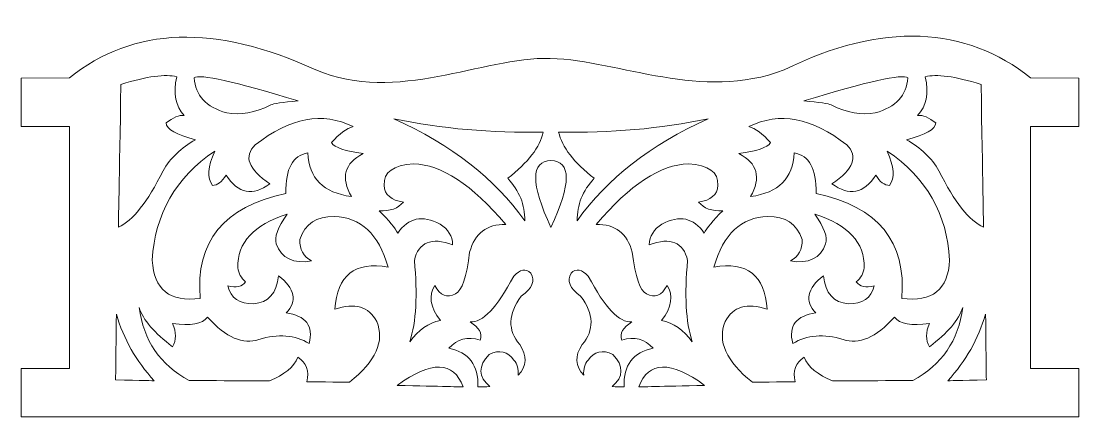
# Model space of a CAD drawing. Header units: millimetres. Extents: x -201 to 173, y -183 to 179.
# Drawn here: x 61.9 to 171.3, y -183.2 to -142.3 of the extents above; entities that cross this region are included whole.
import ezdxf

# ---------------------------------------------------------------- set-up
doc = ezdxf.new("R2010")
doc.units = ezdxf.units.MM
doc.header["$MEASUREMENT"] = 0
doc.layers.add('layer 1', color=7, linetype='Continuous')

msp = doc.modelspace()

# ---------------------------------------------------------------- linework, layer by layer
at = {"layer": 'layer 1', "color": 250, "lineweight": 20}
for points, knots in [([(116.6234, -146.1273), (124.0451, -146.3898), (132.1169, -150.603), (140.8007, -147.3188), (140.8007, -147.3188), (150.8957, -142.2856), (159.649, -142.8253), (166.2664, -148.1441), (166.2664, -148.1441), (166.2664, -148.1441), (171.2526, -148.1614), (171.2526, -148.1614), (171.2526, -148.1614), (171.2526, -148.1614), (171.2526, -153.1614), (171.2526, -153.1614), (171.2526, -153.1614), (171.2526, -153.1614), (166.2526, -153.1614), (166.2526, -153.1614), (166.2526, -153.1614), (166.2526, -153.1614), (166.2522, -178.1583), (166.2522, -178.1583), (166.2522, -178.1583), (166.2522, -178.1583), (171.2522, -178.1583), (171.2522, -178.1583), (171.2522, -178.1583), (171.2522, -178.1583), (171.2522, -183.1583), (171.2522, -183.1583), (171.2522, -183.1583), (171.2522, -183.1583), (61.9304, -183.1583), (61.9304, -183.1583), (61.9304, -183.1583), (61.9304, -183.1583), (61.9304, -178.1583), (61.9304, -178.1583), (61.9304, -178.1583), (61.9304, -178.1583), (66.9304, -178.1583), (66.9304, -178.1583), (66.9304, -178.1583), (66.9304, -178.1583), (66.93, -153.1614), (66.93, -153.1614), (66.93, -153.1614), (66.93, -153.1614), (61.93, -153.1614), (61.93, -153.1614), (61.93, -153.1614), (61.93, -153.1614), (61.93, -148.1614), (61.93, -148.1614), (61.93, -148.1614), (61.93, -148.1614), (66.9162, -148.1441), (66.9162, -148.1441), (66.9162, -148.1441), (73.5336, -142.8253), (82.0222, -142.5502), (92.3819, -147.3188), (92.3819, -147.3188), (100.8673, -150.8676), (109.4662, -145.9948), (116.6234, -146.1273)], [0, 0, 0, 0, 0.05555556, 0.05555556, 0.05555556, 0.05555556, 0.11111111, 0.11111111, 0.11111111, 0.11111111, 0.16666667, 0.16666667, 0.16666667, 0.16666667, 0.22222222, 0.22222222, 0.22222222, 0.22222222, 0.27777778, 0.27777778, 0.27777778, 0.27777778, 0.33333333, 0.33333333, 0.33333333, 0.33333333, 0.38888889, 0.38888889, 0.38888889, 0.38888889, 0.44444444, 0.44444444, 0.44444444, 0.44444444, 0.5, 0.5, 0.5, 0.5, 0.55555556, 0.55555556, 0.55555556, 0.55555556, 0.61111111, 0.61111111, 0.61111111, 0.61111111, 0.66666667, 0.66666667, 0.66666667, 0.66666667, 0.72222222, 0.72222222, 0.72222222, 0.72222222, 0.77777778, 0.77777778, 0.77777778, 0.77777778, 0.83333333, 0.83333333, 0.83333333, 0.83333333, 0.88888889, 0.88888889, 0.88888889, 0.88888889, 1, 1, 1, 1]), ([(78.7959, -152.0181), (77.8889, -151.0903), (77.6268, -149.7623), (78.0095, -148.0341), (78.0095, -148.0341), (76.8727, -147.7208), (74.9506, -147.9829), (72.2432, -148.8204), (72.2432, -148.8204), (72.0685, -158.6406), (71.9812, -163.5506), (71.9812, -163.5506), (71.9812, -163.5506), (73.4655, -162.9135), (75.0031, -160.9739), (76.5942, -157.732), (76.5942, -157.732), (77.3579, -156.4291), (78.4763, -155.3632), (79.9491, -154.5343), (79.9491, -154.5343), (77.9633, -154.034), (76.9498, -153.4574), (76.9087, -152.8044), (76.9087, -152.8044), (77.6347, -152.2281), (78.2637, -151.966), (78.7959, -152.0181)], [0, 0, 0, 0, 0.125, 0.125, 0.125, 0.125, 0.25, 0.25, 0.25, 0.25, 0.375, 0.375, 0.375, 0.375, 0.5, 0.5, 0.5, 0.5, 0.625, 0.625, 0.625, 0.625, 0.75, 0.75, 0.75, 0.75, 1, 1, 1, 1]), ([(87.7336, -150.9434), (88, -150.7942), (88.9436, -150.6544), (90.5643, -150.524), (90.5643, -150.524), (83.9629, -148.5057), (80.3808, -147.7106), (79.8181, -148.1389), (79.8181, -148.1389), (79.9161, -149.9486), (81.0345, -151.1543), (83.173, -151.7559), (83.173, -151.7559), (84.5757, -152.0288), (86.096, -151.758), (87.7336, -150.9434)], [0, 0, 0, 0, 0.2, 0.2, 0.2, 0.2, 0.4, 0.4, 0.4, 0.4, 0.6, 0.6, 0.6, 0.6, 1, 1, 1, 1]), ([(145.6522, -150.9434), (145.3858, -150.7942), (144.4422, -150.6544), (142.8215, -150.524), (142.8215, -150.524), (149.4229, -148.5057), (153.005, -147.7106), (153.5677, -148.1389), (153.5677, -148.1389), (153.4697, -149.9486), (152.3513, -151.1543), (150.2128, -151.7559), (150.2128, -151.7559), (148.8101, -152.0288), (147.2898, -151.758), (145.6522, -150.9434)], [0, 0, 0, 0, 0.2, 0.2, 0.2, 0.2, 0.4, 0.4, 0.4, 0.4, 0.6, 0.6, 0.6, 0.6, 1, 1, 1, 1]), ([(154.5899, -152.0181), (155.4969, -151.0903), (155.759, -149.7623), (155.3763, -148.0341), (155.3763, -148.0341), (156.5131, -147.7208), (158.4352, -147.9829), (161.1426, -148.8204), (161.1426, -148.8204), (161.3173, -158.6406), (161.4046, -163.5506), (161.4046, -163.5506), (161.4046, -163.5506), (159.9203, -162.9135), (158.3827, -160.9739), (156.7916, -157.732), (156.7916, -157.732), (156.0279, -156.4291), (154.9095, -155.3632), (153.4367, -154.5343), (153.4367, -154.5343), (155.4225, -154.034), (156.436, -153.4574), (156.4771, -152.8044), (156.4771, -152.8044), (155.7511, -152.2281), (155.1221, -151.966), (154.5899, -152.0181)], [0, 0, 0, 0, 0.125, 0.125, 0.125, 0.125, 0.25, 0.25, 0.25, 0.25, 0.375, 0.375, 0.375, 0.375, 0.5, 0.5, 0.5, 0.5, 0.625, 0.625, 0.625, 0.625, 0.75, 0.75, 0.75, 0.75, 1, 1, 1, 1]), ([(75.4872, -166.9648), (75.6304, -170.0172), (77.2816, -171.3365), (80.4409, -170.9226), (80.4409, -170.9226), (79.9264, -165.0583), (82.8794, -161.4413), (89.3, -160.0715), (89.3, -160.0715), (89.2441, -157.5242), (89.9955, -156.135), (91.5541, -155.9041), (91.5541, -155.9041), (91.6642, -158.4988), (93.1669, -160.0016), (96.0623, -160.4123), (96.0623, -160.4123), (94.9494, -158.446), (95.3513, -156.9607), (97.268, -155.9565), (97.268, -155.9565), (95.4331, -155.7217), (94.341, -155.346), (93.9917, -154.8295), (93.9917, -154.8295), (94.8273, -153.8984), (95.5787, -153.348), (96.2459, -153.1781), (96.2459, -153.1781), (93.0953, -151.6187), (89.7229, -152.2478), (86.1286, -155.0653), (86.1286, -155.0653), (84.9016, -156.2532), (85.4084, -157.59), (87.6489, -159.0755), (87.6489, -159.0755), (85.8744, -160.4141), (84.363, -160.1171), (83.1145, -158.1843), (83.1145, -158.1843), (82.6945, -158.8934), (82.2227, -159.2516), (81.6991, -159.2589), (81.6991, -159.2589), (81.1391, -158.4996), (81.2177, -157.3202), (81.935, -155.7205), (81.935, -155.7205), (77.8922, -158.4575), (75.7429, -162.2056), (75.4872, -166.9648)], [0, 0, 0, 0, 0.07142857, 0.07142857, 0.07142857, 0.07142857, 0.14285714, 0.14285714, 0.14285714, 0.14285714, 0.21428571, 0.21428571, 0.21428571, 0.21428571, 0.28571429, 0.28571429, 0.28571429, 0.28571429, 0.35714286, 0.35714286, 0.35714286, 0.35714286, 0.42857143, 0.42857143, 0.42857143, 0.42857143, 0.5, 0.5, 0.5, 0.5, 0.57142857, 0.57142857, 0.57142857, 0.57142857, 0.64285714, 0.64285714, 0.64285714, 0.64285714, 0.71428571, 0.71428571, 0.71428571, 0.71428571, 0.78571429, 0.78571429, 0.78571429, 0.78571429, 0.85714286, 0.85714286, 0.85714286, 0.85714286, 1, 1, 1, 1]), ([(157.8986, -166.9648), (157.7554, -170.0172), (156.1042, -171.3365), (152.9449, -170.9226), (152.9449, -170.9226), (153.4594, -165.0583), (150.5064, -161.4413), (144.0858, -160.0715), (144.0858, -160.0715), (144.1417, -157.5242), (143.3903, -156.135), (141.8317, -155.9041), (141.8317, -155.9041), (141.7216, -158.4988), (140.2189, -160.0016), (137.3235, -160.4123), (137.3235, -160.4123), (138.4364, -158.446), (138.0345, -156.9607), (136.1178, -155.9565), (136.1178, -155.9565), (137.9527, -155.7217), (139.0448, -155.346), (139.3941, -154.8295), (139.3941, -154.8295), (138.5585, -153.8984), (137.8071, -153.348), (137.1399, -153.1781), (137.1399, -153.1781), (140.2905, -151.6187), (143.6629, -152.2478), (147.2572, -155.0653), (147.2572, -155.0653), (148.4842, -156.2532), (147.9774, -157.59), (145.7369, -159.0755), (145.7369, -159.0755), (147.5114, -160.4141), (149.0228, -160.1171), (150.2713, -158.1843), (150.2713, -158.1843), (150.6913, -158.8934), (151.1631, -159.2516), (151.6867, -159.2589), (151.6867, -159.2589), (152.2467, -158.4996), (152.1681, -157.3202), (151.4508, -155.7205), (151.4508, -155.7205), (155.4936, -158.4575), (157.6429, -162.2056), (157.8986, -166.9648)], [0, 0, 0, 0, 0.07142857, 0.07142857, 0.07142857, 0.07142857, 0.14285714, 0.14285714, 0.14285714, 0.14285714, 0.21428571, 0.21428571, 0.21428571, 0.21428571, 0.28571429, 0.28571429, 0.28571429, 0.28571429, 0.35714286, 0.35714286, 0.35714286, 0.35714286, 0.42857143, 0.42857143, 0.42857143, 0.42857143, 0.5, 0.5, 0.5, 0.5, 0.57142857, 0.57142857, 0.57142857, 0.57142857, 0.64285714, 0.64285714, 0.64285714, 0.64285714, 0.71428571, 0.71428571, 0.71428571, 0.71428571, 0.78571429, 0.78571429, 0.78571429, 0.78571429, 0.85714286, 0.85714286, 0.85714286, 0.85714286, 1, 1, 1, 1]), ([(100.4359, -152.3745), (106.4095, -155.0522), (110.9221, -158.5599), (113.9736, -162.8978), (113.9736, -162.8978), (114.0122, -161.2597), (113.4269, -159.8006), (112.2175, -158.5206), (112.2175, -158.5206), (114.3271, -156.8925), (115.5546, -155.2981), (115.9001, -153.7374), (115.9001, -153.7374), (110.562, -153.8539), (105.4073, -153.3996), (100.4359, -152.3745)], [0, 0, 0, 0, 0.2, 0.2, 0.2, 0.2, 0.4, 0.4, 0.4, 0.4, 0.6, 0.6, 0.6, 0.6, 1, 1, 1, 1]), ([(132.9499, -152.3745), (126.9763, -155.0522), (122.4637, -158.5599), (119.4122, -162.8978), (119.4122, -162.8978), (119.3736, -161.2597), (119.9589, -159.8006), (121.1683, -158.5206), (121.1683, -158.5206), (119.0587, -156.8925), (117.8312, -155.2981), (117.4857, -153.7374), (117.4857, -153.7374), (122.8238, -153.8539), (127.9785, -153.3996), (132.9499, -152.3745)], [0, 0, 0, 0, 0.2, 0.2, 0.2, 0.2, 0.4, 0.4, 0.4, 0.4, 0.6, 0.6, 0.6, 0.6, 1, 1, 1, 1]), ([(108.2862, -166.1484), (108.8276, -164.1932), (110.0725, -163.2364), (112.0209, -163.2781), (112.0209, -163.2781), (108.5247, -159.1613), (105.3445, -157.0819), (102.4803, -157.04), (102.4803, -157.04), (100.3992, -157.139), (99.3857, -157.8729), (99.44, -159.2417), (99.44, -159.2417), (99.5065, -160.2267), (100.1704, -160.8033), (101.4319, -160.9715), (101.4319, -160.9715), (100.9053, -161.6355), (100.0709, -161.9326), (98.9287, -161.8627), (98.9287, -161.8627), (99.952, -162.8868), (100.5942, -163.6557), (100.8552, -164.1692), (100.8552, -164.1692), (101.9458, -162.5945), (103.4048, -162.2844), (105.2323, -163.2388), (105.2323, -163.2388), (106.0665, -163.7755), (106.4989, -164.4876), (106.5297, -165.375), (106.5297, -165.375), (104.3208, -164.5785), (103.0016, -165.1202), (102.5721, -167.0002), (102.5721, -167.0002), (102.916, -170.5345), (102.7587, -173.339), (102.1004, -175.4137), (102.1004, -175.4137), (102.9824, -174.1827), (104.0352, -173.4445), (105.2587, -173.1989), (105.2587, -173.1989), (104.2003, -171.8185), (104.0125, -170.6129), (104.6952, -169.5818), (104.6952, -169.5818), (105.2437, -170.6359), (105.9514, -170.9286), (106.8182, -170.4599), (106.8182, -170.4599), (107.4889, -170.1555), (107.9782, -168.7183), (108.2862, -166.1484)], [0, 0, 0, 0, 0.06666667, 0.06666667, 0.06666667, 0.06666667, 0.13333333, 0.13333333, 0.13333333, 0.13333333, 0.2, 0.2, 0.2, 0.2, 0.26666667, 0.26666667, 0.26666667, 0.26666667, 0.33333333, 0.33333333, 0.33333333, 0.33333333, 0.4, 0.4, 0.4, 0.4, 0.46666667, 0.46666667, 0.46666667, 0.46666667, 0.53333333, 0.53333333, 0.53333333, 0.53333333, 0.6, 0.6, 0.6, 0.6, 0.66666667, 0.66666667, 0.66666667, 0.66666667, 0.73333333, 0.73333333, 0.73333333, 0.73333333, 0.8, 0.8, 0.8, 0.8, 0.86666667, 0.86666667, 0.86666667, 0.86666667, 1, 1, 1, 1]), ([(116.6929, -163.6054), (114.5881, -159.0556), (114.5881, -156.7491), (116.6929, -156.6858), (116.6929, -156.6858), (118.7977, -156.7491), (118.7977, -159.0556), (116.6929, -163.6054)], [0, 0, 0, 0, 0.33333333, 0.33333333, 0.33333333, 0.33333333, 1, 1, 1, 1]), ([(125.0996, -166.1484), (124.5582, -164.1932), (123.3133, -163.2364), (121.3649, -163.2781), (121.3649, -163.2781), (124.8611, -159.1613), (128.0413, -157.0819), (130.9055, -157.04), (130.9055, -157.04), (132.9866, -157.139), (134.0001, -157.8729), (133.9458, -159.2417), (133.9458, -159.2417), (133.8793, -160.2267), (133.2154, -160.8033), (131.9539, -160.9715), (131.9539, -160.9715), (132.4805, -161.6355), (133.3149, -161.9326), (134.4571, -161.8627), (134.4571, -161.8627), (133.4338, -162.8868), (132.7916, -163.6557), (132.5306, -164.1692), (132.5306, -164.1692), (131.44, -162.5945), (129.981, -162.2844), (128.1535, -163.2388), (128.1535, -163.2388), (127.3193, -163.7755), (126.8869, -164.4876), (126.8561, -165.375), (126.8561, -165.375), (129.065, -164.5785), (130.3842, -165.1202), (130.8137, -167.0002), (130.8137, -167.0002), (130.4698, -170.5345), (130.6271, -173.339), (131.2854, -175.4137), (131.2854, -175.4137), (130.4034, -174.1827), (129.3506, -173.4445), (128.1271, -173.1989), (128.1271, -173.1989), (129.1855, -171.8185), (129.3733, -170.6129), (128.6906, -169.5818), (128.6906, -169.5818), (128.1421, -170.6359), (127.4344, -170.9286), (126.5676, -170.4599), (126.5676, -170.4599), (125.8969, -170.1555), (125.4076, -168.7183), (125.0996, -166.1484)], [0, 0, 0, 0, 0.06666667, 0.06666667, 0.06666667, 0.06666667, 0.13333333, 0.13333333, 0.13333333, 0.13333333, 0.2, 0.2, 0.2, 0.2, 0.26666667, 0.26666667, 0.26666667, 0.26666667, 0.33333333, 0.33333333, 0.33333333, 0.33333333, 0.4, 0.4, 0.4, 0.4, 0.46666667, 0.46666667, 0.46666667, 0.46666667, 0.53333333, 0.53333333, 0.53333333, 0.53333333, 0.6, 0.6, 0.6, 0.6, 0.66666667, 0.66666667, 0.66666667, 0.66666667, 0.73333333, 0.73333333, 0.73333333, 0.73333333, 0.8, 0.8, 0.8, 0.8, 0.86666667, 0.86666667, 0.86666667, 0.86666667, 1, 1, 1, 1]), ([(86.4954, -175.1687), (84.8775, -175.7367), (83.1125, -174.9722), (81.2004, -172.8751), (81.2004, -172.8751), (80.6412, -173.5773), (79.4355, -173.7869), (77.5833, -173.5041), (77.5833, -173.5041), (77.9698, -174.4371), (77.9698, -175.2409), (77.5833, -175.9155), (77.5833, -175.9155), (75.6942, -174.5078), (74.5409, -173.1536), (74.1235, -171.8529), (74.1235, -171.8529), (74.5833, -175.2823), (76.3044, -177.7985), (79.287, -179.4015), (79.287, -179.4015), (84.8262, -179.4365), (87.5957, -179.4539), (87.5957, -179.4539), (87.5957, -179.4539), (89.1304, -178.8194), (90.1089, -177.9982), (90.5313, -176.9901), (90.5313, -176.9901), (91.4265, -177.5754), (91.7323, -178.4229), (91.4487, -179.5326), (91.4487, -179.5326), (94.4017, -179.5675), (95.8782, -179.585), (95.8782, -179.585), (95.8782, -179.585), (98.5918, -177.41), (99.5266, -175.3219), (98.6828, -173.3207), (98.6828, -173.3207), (97.8676, -171.7626), (96.4261, -171.3345), (94.358, -172.0364), (94.358, -172.0364), (94.5801, -168.5283), (96.4149, -167.078), (99.8624, -167.6854), (99.8624, -167.6854), (98.8774, -164.2712), (97.0164, -162.5326), (94.2797, -162.4696), (94.2797, -162.4696), (92.4629, -162.4222), (91.2834, -163.2085), (90.7413, -164.8285), (90.7413, -164.8285), (90.7035, -165.8663), (91.1054, -166.6089), (91.947, -167.0564), (91.947, -167.0564), (90.0571, -167.3671), (88.8426, -166.7817), (88.3037, -165.3003), (88.3037, -165.3003), (88.0684, -164.6126), (88.444, -163.5904), (89.4308, -162.2337), (89.4308, -162.2337), (85.9677, -163.3028), (84.264, -165.1463), (84.3198, -167.7641), (84.3198, -167.7641), (84.3955, -168.3618), (84.6663, -168.8423), (85.1323, -169.2057), (85.1323, -169.2057), (84.772, -169.6954), (84.1604, -169.8352), (83.2976, -169.625), (83.2976, -169.625), (83.6059, -170.9038), (84.4927, -171.5198), (85.958, -171.473), (85.958, -171.473), (87.49, -171.3707), (88.3462, -170.4053), (88.5266, -168.5767), (88.5266, -168.5767), (90.2407, -169.9128), (90.5028, -171.1971), (89.3129, -172.4296), (89.3129, -172.4296), (91.3517, -172.6959), (92.1512, -173.7487), (91.7113, -175.588), (91.7113, -175.588), (90.2308, -174.698), (88.4921, -174.5581), (86.4954, -175.1687)], [0, 0, 0, 0, 0.03846154, 0.03846154, 0.03846154, 0.03846154, 0.07692308, 0.07692308, 0.07692308, 0.07692308, 0.11538462, 0.11538462, 0.11538462, 0.11538462, 0.15384615, 0.15384615, 0.15384615, 0.15384615, 0.19230769, 0.19230769, 0.19230769, 0.19230769, 0.23076923, 0.23076923, 0.23076923, 0.23076923, 0.26923077, 0.26923077, 0.26923077, 0.26923077, 0.30769231, 0.30769231, 0.30769231, 0.30769231, 0.34615385, 0.34615385, 0.34615385, 0.34615385, 0.38461538, 0.38461538, 0.38461538, 0.38461538, 0.42307692, 0.42307692, 0.42307692, 0.42307692, 0.46153846, 0.46153846, 0.46153846, 0.46153846, 0.5, 0.5, 0.5, 0.5, 0.53846154, 0.53846154, 0.53846154, 0.53846154, 0.57692308, 0.57692308, 0.57692308, 0.57692308, 0.61538462, 0.61538462, 0.61538462, 0.61538462, 0.65384615, 0.65384615, 0.65384615, 0.65384615, 0.69230769, 0.69230769, 0.69230769, 0.69230769, 0.73076923, 0.73076923, 0.73076923, 0.73076923, 0.76923077, 0.76923077, 0.76923077, 0.76923077, 0.80769231, 0.80769231, 0.80769231, 0.80769231, 0.84615385, 0.84615385, 0.84615385, 0.84615385, 0.88461538, 0.88461538, 0.88461538, 0.88461538, 0.92307692, 0.92307692, 0.92307692, 0.92307692, 1, 1, 1, 1]), ([(146.8904, -175.1687), (148.5083, -175.7367), (150.2733, -174.9722), (152.1854, -172.8751), (152.1854, -172.8751), (152.7446, -173.5773), (153.9503, -173.7869), (155.8025, -173.5041), (155.8025, -173.5041), (155.416, -174.4371), (155.416, -175.2409), (155.8025, -175.9155), (155.8025, -175.9155), (157.6916, -174.5078), (158.8449, -173.1536), (159.2623, -171.8529), (159.2623, -171.8529), (158.8025, -175.2823), (157.0814, -177.7985), (154.0988, -179.4015), (154.0988, -179.4015), (148.5596, -179.4365), (145.7901, -179.4539), (145.7901, -179.4539), (145.7901, -179.4539), (144.2554, -178.8194), (143.2769, -177.9982), (142.8545, -176.9901), (142.8545, -176.9901), (141.9593, -177.5754), (141.6535, -178.4229), (141.9371, -179.5326), (141.9371, -179.5326), (138.9841, -179.5675), (137.5076, -179.585), (137.5076, -179.585), (137.5076, -179.585), (134.794, -177.41), (133.8592, -175.3219), (134.703, -173.3207), (134.703, -173.3207), (135.5182, -171.7626), (136.9597, -171.3345), (139.0278, -172.0364), (139.0278, -172.0364), (138.8057, -168.5283), (136.9709, -167.078), (133.5234, -167.6854), (133.5234, -167.6854), (134.5084, -164.2712), (136.3694, -162.5326), (139.1061, -162.4696), (139.1061, -162.4696), (140.9229, -162.4222), (142.1024, -163.2085), (142.6445, -164.8285), (142.6445, -164.8285), (142.6823, -165.8663), (142.2804, -166.6089), (141.4388, -167.0564), (141.4388, -167.0564), (143.3287, -167.3671), (144.5432, -166.7817), (145.0821, -165.3003), (145.0821, -165.3003), (145.3174, -164.6126), (144.9418, -163.5904), (143.955, -162.2337), (143.955, -162.2337), (147.4181, -163.3028), (149.1218, -165.1463), (149.066, -167.7641), (149.066, -167.7641), (148.9903, -168.3618), (148.7195, -168.8423), (148.2535, -169.2057), (148.2535, -169.2057), (148.6138, -169.6954), (149.2254, -169.8352), (150.0882, -169.625), (150.0882, -169.625), (149.7799, -170.9038), (148.8931, -171.5198), (147.4278, -171.473), (147.4278, -171.473), (145.8958, -171.3707), (145.0396, -170.4053), (144.8592, -168.5767), (144.8592, -168.5767), (143.1451, -169.9128), (142.883, -171.1971), (144.0729, -172.4296), (144.0729, -172.4296), (142.0341, -172.6959), (141.2346, -173.7487), (141.6745, -175.588), (141.6745, -175.588), (143.155, -174.698), (144.8937, -174.5581), (146.8904, -175.1687)], [0, 0, 0, 0, 0.03846154, 0.03846154, 0.03846154, 0.03846154, 0.07692308, 0.07692308, 0.07692308, 0.07692308, 0.11538462, 0.11538462, 0.11538462, 0.11538462, 0.15384615, 0.15384615, 0.15384615, 0.15384615, 0.19230769, 0.19230769, 0.19230769, 0.19230769, 0.23076923, 0.23076923, 0.23076923, 0.23076923, 0.26923077, 0.26923077, 0.26923077, 0.26923077, 0.30769231, 0.30769231, 0.30769231, 0.30769231, 0.34615385, 0.34615385, 0.34615385, 0.34615385, 0.38461538, 0.38461538, 0.38461538, 0.38461538, 0.42307692, 0.42307692, 0.42307692, 0.42307692, 0.46153846, 0.46153846, 0.46153846, 0.46153846, 0.5, 0.5, 0.5, 0.5, 0.53846154, 0.53846154, 0.53846154, 0.53846154, 0.57692308, 0.57692308, 0.57692308, 0.57692308, 0.61538462, 0.61538462, 0.61538462, 0.61538462, 0.65384615, 0.65384615, 0.65384615, 0.65384615, 0.69230769, 0.69230769, 0.69230769, 0.69230769, 0.73076923, 0.73076923, 0.73076923, 0.73076923, 0.76923077, 0.76923077, 0.76923077, 0.76923077, 0.80769231, 0.80769231, 0.80769231, 0.80769231, 0.84615385, 0.84615385, 0.84615385, 0.84615385, 0.88461538, 0.88461538, 0.88461538, 0.88461538, 0.92307692, 0.92307692, 0.92307692, 0.92307692, 1, 1, 1, 1]), ([(112.866, -177.3134), (113.1963, -177.6819), (113.3448, -178.1974), (113.3116, -178.8598), (113.3116, -178.8598), (114.2056, -177.9102), (114.2581, -176.853), (113.4688, -175.6883), (113.4688, -175.6883), (112.1951, -174.2102), (112.2475, -172.5415), (113.6261, -170.6821), (113.6261, -170.6821), (114.7536, -169.8739), (115.0855, -169.0875), (114.6221, -168.3232), (114.6221, -168.3232), (114.0914, -167.8133), (113.4973, -167.9181), (112.8397, -168.6377), (112.8397, -168.6377), (111.1243, -171.8715), (109.6215, -173.4441), (108.3316, -173.3556), (108.3316, -173.3556), (109.2653, -173.928), (109.6148, -174.5571), (109.38, -175.2427), (109.38, -175.2427), (108.0791, -174.8163), (106.9958, -175.0958), (106.1299, -176.0815), (106.1299, -176.0815), (108.2065, -176.4841), (109.2112, -177.8121), (109.1441, -180.0655), (109.1441, -180.0655), (109.9653, -180.048), (110.376, -180.0393), (110.376, -180.0393), (110.376, -180.0393), (109.1778, -179.0151), (109.1516, -177.9055), (110.2974, -176.7105), (110.2974, -176.7105), (111.3676, -176.1877), (112.2238, -176.3886), (112.866, -177.3134)], [0, 0, 0, 0, 0.07692308, 0.07692308, 0.07692308, 0.07692308, 0.15384615, 0.15384615, 0.15384615, 0.15384615, 0.23076923, 0.23076923, 0.23076923, 0.23076923, 0.30769231, 0.30769231, 0.30769231, 0.30769231, 0.38461538, 0.38461538, 0.38461538, 0.38461538, 0.46153846, 0.46153846, 0.46153846, 0.46153846, 0.53846154, 0.53846154, 0.53846154, 0.53846154, 0.61538462, 0.61538462, 0.61538462, 0.61538462, 0.69230769, 0.69230769, 0.69230769, 0.69230769, 0.76923077, 0.76923077, 0.76923077, 0.76923077, 0.84615385, 0.84615385, 0.84615385, 0.84615385, 1, 1, 1, 1]), ([(120.5198, -177.3134), (120.1895, -177.6819), (120.041, -178.1974), (120.0742, -178.8598), (120.0742, -178.8598), (119.1802, -177.9102), (119.1277, -176.853), (119.917, -175.6883), (119.917, -175.6883), (121.1907, -174.2102), (121.1383, -172.5415), (119.7597, -170.6821), (119.7597, -170.6821), (118.6322, -169.8739), (118.3003, -169.0875), (118.7637, -168.3232), (118.7637, -168.3232), (119.2944, -167.8133), (119.8885, -167.9181), (120.5461, -168.6377), (120.5461, -168.6377), (122.2615, -171.8715), (123.7643, -173.4441), (125.0542, -173.3556), (125.0542, -173.3556), (124.1205, -173.928), (123.771, -174.5571), (124.0058, -175.2427), (124.0058, -175.2427), (125.3067, -174.8163), (126.39, -175.0958), (127.2559, -176.0815), (127.2559, -176.0815), (125.1793, -176.4841), (124.1746, -177.8121), (124.2417, -180.0655), (124.2417, -180.0655), (123.4205, -180.048), (123.0098, -180.0393), (123.0098, -180.0393), (123.0098, -180.0393), (124.208, -179.0151), (124.2342, -177.9055), (123.0884, -176.7105), (123.0884, -176.7105), (122.0182, -176.1877), (121.162, -176.3886), (120.5198, -177.3134)], [0, 0, 0, 0, 0.07692308, 0.07692308, 0.07692308, 0.07692308, 0.15384615, 0.15384615, 0.15384615, 0.15384615, 0.23076923, 0.23076923, 0.23076923, 0.23076923, 0.30769231, 0.30769231, 0.30769231, 0.30769231, 0.38461538, 0.38461538, 0.38461538, 0.38461538, 0.46153846, 0.46153846, 0.46153846, 0.46153846, 0.53846154, 0.53846154, 0.53846154, 0.53846154, 0.61538462, 0.61538462, 0.61538462, 0.61538462, 0.69230769, 0.69230769, 0.69230769, 0.69230769, 0.76923077, 0.76923077, 0.76923077, 0.76923077, 0.84615385, 0.84615385, 0.84615385, 0.84615385, 1, 1, 1, 1]), ([(75.6769, -179.4342), (73.8195, -177.4007), (72.5177, -175.103), (71.7715, -172.5408), (71.7715, -172.5408), (71.7191, -177.0665), (71.6929, -179.3293), (71.6929, -179.3293), (71.6929, -179.3293), (74.3489, -179.3992), (75.6769, -179.4342), (75.6769, -179.4342)], [0, 0, 0, 0, 0.25, 0.25, 0.25, 0.25, 0.5, 0.5, 0.5, 0.5, 1, 1, 1, 1]), ([(157.7089, -179.4342), (159.5663, -177.4007), (160.8681, -175.103), (161.6143, -172.5408), (161.6143, -172.5408), (161.6667, -177.0665), (161.6929, -179.3293), (161.6929, -179.3293), (161.6929, -179.3293), (159.0369, -179.3992), (157.7089, -179.4342), (157.7089, -179.4342)], [0, 0, 0, 0, 0.25, 0.25, 0.25, 0.25, 0.5, 0.5, 0.5, 0.5, 1, 1, 1, 1]), ([(100.8092, -179.9082), (105.3523, -180.013), (107.6239, -180.0655), (107.6239, -180.0655), (107.6239, -180.0655), (106.6091, -177.3844), (104.3375, -177.332), (100.8092, -179.9082)], [0, 0, 0, 0, 0.33333333, 0.33333333, 0.33333333, 0.33333333, 1, 1, 1, 1]), ([(132.5766, -179.9082), (128.0335, -180.013), (125.7619, -180.0655), (125.7619, -180.0655), (125.7619, -180.0655), (126.7767, -177.3844), (129.0483, -177.332), (132.5766, -179.9082)], [0, 0, 0, 0, 0.33333333, 0.33333333, 0.33333333, 0.33333333, 1, 1, 1, 1])]:
    msp.add_open_spline(points, degree=3, knots=knots, dxfattribs=at)

doc.saveas('drawing.dxf')
